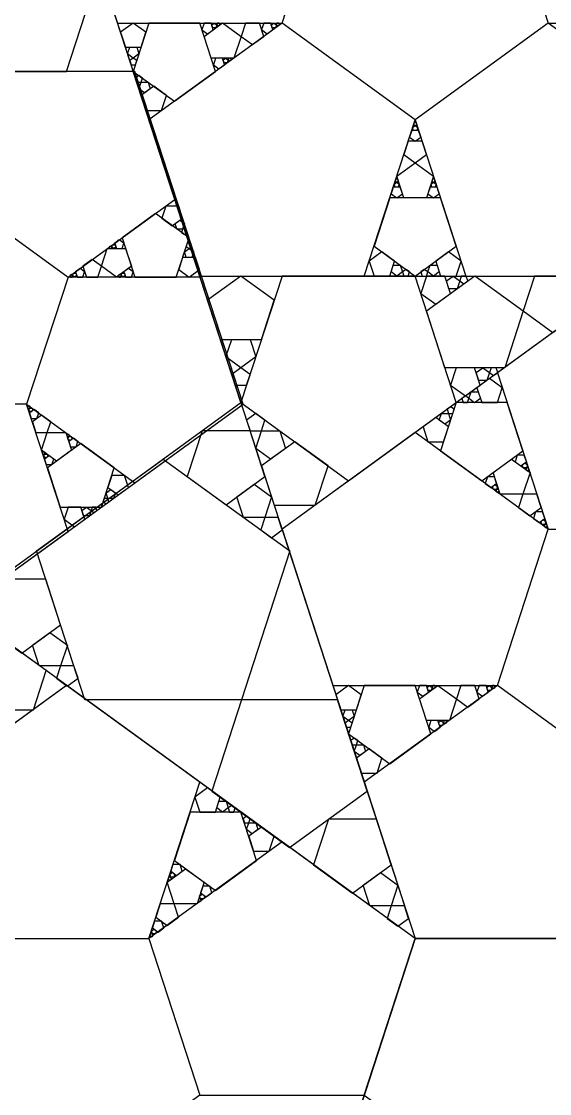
# Model space of a CAD drawing. Header units: inches. Extents: x -578 to 126, y -85 to 118.
# Drawn here: x -261.46 to -253.43, y -44.79 to -28.47 of the extents above; entities that cross this region are included whole.
import ezdxf

# ---------------------------------------------------------------- set-up
doc = ezdxf.new("R2010")
doc.units = ezdxf.units.IN
doc.header["$MEASUREMENT"] = 0
doc.layers.add('drawing', color=7, linetype='Continuous')

msp = doc.modelspace()

# ---------------------------------------------------------------- linework, layer by layer
for points in [[(-253.446, -28.498), (-255.471, -29.969), (-257.495, -28.498), (-256.722, -26.118), (-254.22, -26.118)], [(-263.413, -34.299), (-264.042, -32.364), (-262.396, -31.168), (-260.75, -32.364), (-261.379, -34.299)], [(-250.944, -36.2), (-250.171, -38.58), (-252.195, -40.05), (-254.22, -38.58), (-253.446, -36.2)], [(-262.795, -44.81), (-262.022, -42.43), (-259.52, -42.43), (-258.747, -44.81), (-260.771, -46.281)], [(-255.471, -42.43), (-238.32, -42.43), (-233.02, -58.742), (-246.895, -68.823), (-260.771, -58.742)]]:
    msp.add_lwpolyline(points, close=True)
at = {"layer": 'drawing'}
for points in [[(-238.32, -42.43), (-233.02, -26.118), (-246.895, -16.037), (-260.771, -26.118), (-255.471, -42.43)], [(-246.895, -16.037), (-260.771, -26.118), (-255.471, -42.43), (-238.32, -42.43), (-233.019, -26.118)], [(-250.171, -26.118), (-255.471, -22.268), (-260.771, -26.118), (-258.747, -32.349), (-252.195, -32.349)], [(-250.171, -26.118), (-255.471, -22.268), (-260.771, -26.118), (-258.747, -32.349), (-252.195, -32.349)], [(-256.722, -26.118), (-258.747, -24.647), (-260.771, -26.118), (-259.998, -28.498), (-257.495, -28.498)], [(-253.446, -28.498), (-250.944, -28.498), (-250.171, -26.118), (-252.195, -24.647), (-254.22, -26.118)], [(-260.771, -29.234), (-260.265, -27.676), (-261.59, -26.713), (-262.915, -27.676), (-262.409, -29.234)], [(-259.565, -28.639), (-259.759, -28.498), (-259.952, -28.639), (-259.878, -28.866), (-259.639, -28.866)], [(-259.52, -28.498), (-259.759, -29.234), (-259.133, -29.688), (-258.508, -29.234), (-258.747, -28.498)], [(-259.52, -28.498), (-259.759, -29.234), (-259.133, -29.688), (-258.508, -29.234), (-258.747, -28.498)], [(-257.495, -28.498), (-259.52, -29.969), (-258.747, -32.349), (-256.244, -32.349), (-255.471, -29.969)], [(-258.681, -28.498), (-258.714, -28.6), (-258.627, -28.662), (-258.541, -28.6), (-258.574, -28.498)], [(-258.4, -28.497), (-258.119, -28.701), (-258.226, -29.031), (-258.573, -29.031), (-258.681, -28.701)], [(-258.526, -28.498), (-258.488, -28.526), (-258.503, -28.572), (-258.55, -28.572), (-258.565, -28.526)], [(-258.479, -28.498), (-258.488, -28.526), (-258.464, -28.543), (-258.44, -28.526), (-258.449, -28.498)], [(-258.053, -28.498), (-258.119, -28.701), (-257.946, -28.826), (-257.774, -28.701), (-257.84, -28.498)], [(-257.774, -28.498), (-257.807, -28.599), (-257.721, -28.662), (-257.635, -28.599), (-257.668, -28.498)], [(-257.62, -28.498), (-257.581, -28.526), (-257.596, -28.572), (-257.644, -28.572), (-257.659, -28.526)], [(-257.572, -28.498), (-257.581, -28.526), (-257.557, -28.543), (-257.534, -28.526), (-257.543, -28.498)], [(-255.471, -29.969), (-254.698, -32.349), (-252.195, -32.349), (-251.422, -29.969), (-253.446, -28.498)], [(-259.672, -28.968), (-259.759, -29.031), (-259.846, -28.968), (-259.812, -28.866), (-259.705, -28.866)], [(-259.705, -29.07), (-259.759, -29.031), (-259.812, -29.07), (-259.792, -29.132), (-259.726, -29.132)], [(-258.508, -29.031), (-258.54, -29.132), (-258.454, -29.195), (-258.368, -29.132), (-258.401, -29.031)], [(-258.353, -29.031), (-258.315, -29.059), (-258.329, -29.104), (-258.377, -29.104), (-258.392, -29.059)], [(-258.306, -29.031), (-258.315, -29.059), (-258.291, -29.076), (-258.267, -29.059), (-258.276, -29.031)], [(-262.396, -37.429), (-258.087, -34.299), (-259.733, -29.234), (-265.059, -29.234), (-266.705, -34.299)], [(-259.759, -29.234), (-265.059, -29.234), (-266.697, -34.274), (-262.409, -37.39), (-258.121, -34.274)], [(-259.759, -29.234), (-265.059, -29.234), (-266.697, -34.274), (-262.409, -37.39), (-258.121, -34.274)], [(-260.75, -32.364), (-259.104, -31.168), (-259.733, -29.234), (-261.767, -29.234), (-262.396, -31.168)], [(-259.706, -29.398), (-259.64, -29.398), (-259.619, -29.335), (-259.673, -29.296), (-259.726, -29.335)], [(-259.673, -29.5), (-259.64, -29.398), (-259.532, -29.398), (-259.499, -29.5), (-259.586, -29.563)], [(-259.565, -29.829), (-259.326, -29.829), (-259.253, -29.601), (-259.446, -29.461), (-259.639, -29.601)], [(-255.495, -30.042), (-255.471, -30.059), (-255.447, -30.042), (-255.456, -30.014), (-255.486, -30.014)], [(-255.557, -30.234), (-255.471, -30.297), (-255.385, -30.234), (-255.418, -30.133), (-255.524, -30.133)], [(-255.51, -30.087), (-255.471, -30.059), (-255.432, -30.087), (-255.447, -30.133), (-255.495, -30.133)], [(-255.643, -30.499), (-255.471, -30.625), (-255.299, -30.499), (-255.364, -30.297), (-255.577, -30.297)], [(-255.752, -30.829), (-255.471, -30.625), (-255.19, -30.829), (-255.297, -31.159), (-255.645, -31.159)], [(-255.79, -30.95), (-255.751, -30.922), (-255.712, -30.95), (-255.727, -30.995), (-255.775, -30.995)], [(-255.775, -30.904), (-255.751, -30.922), (-255.727, -30.904), (-255.736, -30.876), (-255.766, -30.876)], [(-255.229, -30.95), (-255.191, -30.922), (-255.152, -30.95), (-255.167, -30.995), (-255.215, -30.995)], [(-255.215, -30.904), (-255.191, -30.922), (-255.167, -30.904), (-255.176, -30.876), (-255.205, -30.876)], [(-255.837, -31.096), (-255.751, -31.159), (-255.665, -31.096), (-255.698, -30.995), (-255.804, -30.995)], [(-255.277, -31.096), (-255.191, -31.159), (-255.105, -31.096), (-255.138, -30.995), (-255.244, -30.995)], [(-259.067, -31.283), (-259.261, -31.283), (-259.321, -31.467), (-259.164, -31.582), (-259.007, -31.467)], [(-256.096, -31.894), (-255.471, -32.349), (-254.845, -31.894), (-255.084, -31.159), (-255.858, -31.159)], [(-256.096, -31.894), (-255.471, -32.349), (-254.845, -31.894), (-255.084, -31.159), (-255.858, -31.159)], [(-259.104, -32.364), (-258.91, -31.766), (-259.418, -31.397), (-259.927, -31.766), (-259.733, -32.364)], [(-259.104, -32.364), (-258.91, -31.766), (-259.418, -31.397), (-259.927, -31.766), (-259.733, -32.364)], [(-258.98, -31.55), (-259.007, -31.633), (-259.094, -31.633), (-259.121, -31.55), (-259.05, -31.499)], [(-258.953, -31.633), (-259.007, -31.633), (-259.023, -31.684), (-258.98, -31.715), (-258.937, -31.684)], [(-259.927, -31.931), (-259.9, -31.849), (-259.97, -31.798), (-260.04, -31.849), (-260.014, -31.931)], [(-260.015, -32.365), (-260.243, -32.199), (-260.156, -31.931), (-259.874, -31.931), (-259.786, -32.199)], [(-260.091, -31.931), (-260.084, -31.908), (-260.103, -31.894), (-260.122, -31.908), (-260.115, -31.931)], [(-260.052, -31.931), (-260.084, -31.908), (-260.072, -31.871), (-260.033, -31.871), (-260.021, -31.908)], [(-258.98, -31.982), (-258.91, -31.931), (-258.839, -31.982), (-258.866, -32.065), (-258.953, -32.065)], [(-258.953, -31.9), (-258.91, -31.931), (-258.867, -31.9), (-258.883, -31.849), (-258.937, -31.849)], [(-260.297, -32.364), (-260.243, -32.199), (-260.383, -32.098), (-260.523, -32.199), (-260.47, -32.364)], [(-259.067, -32.25), (-258.91, -32.364), (-258.753, -32.25), (-258.813, -32.065), (-259.007, -32.065)], [(-255.977, -31.981), (-256.17, -32.122), (-256.096, -32.349), (-255.858, -32.349), (-255.784, -32.122)], [(-254.845, -32.349), (-254.771, -32.122), (-254.965, -31.981), (-255.158, -32.122), (-255.084, -32.349)], [(-260.523, -32.364), (-260.497, -32.282), (-260.567, -32.231), (-260.637, -32.282), (-260.61, -32.364)], [(-259.786, -32.364), (-259.76, -32.282), (-259.83, -32.231), (-259.9, -32.282), (-259.873, -32.364)], [(-255.697, -32.184), (-255.664, -32.286), (-255.75, -32.349), (-255.837, -32.286), (-255.804, -32.184)], [(-255.61, -32.248), (-255.664, -32.286), (-255.643, -32.349), (-255.577, -32.349), (-255.557, -32.286)], [(-255.299, -32.349), (-255.278, -32.286), (-255.332, -32.248), (-255.385, -32.286), (-255.364, -32.349)], [(-255.191, -32.349), (-255.278, -32.286), (-255.245, -32.184), (-255.138, -32.184), (-255.105, -32.286)], [(-255.471, -42.43), (-269.347, -32.349), (-283.223, -42.43), (-277.922, -58.742), (-260.771, -58.742)], [(-269.347, -32.349), (-283.222, -42.43), (-277.922, -58.742), (-260.771, -58.742), (-255.471, -42.43)], [(-261.379, -34.299), (-259.733, -35.495), (-258.087, -34.299), (-258.716, -32.364), (-260.75, -32.364)], [(-260.688, -32.364), (-260.68, -32.342), (-260.699, -32.327), (-260.719, -32.342), (-260.711, -32.364)], [(-260.649, -32.364), (-260.68, -32.342), (-260.668, -32.305), (-260.629, -32.305), (-260.617, -32.342)], [(-259.951, -32.364), (-259.943, -32.342), (-259.962, -32.327), (-259.982, -32.342), (-259.974, -32.364)], [(-259.912, -32.364), (-259.943, -32.342), (-259.931, -32.305), (-259.892, -32.305), (-259.88, -32.342)], [(-257.615, -32.717), (-258.121, -32.349), (-258.627, -32.717), (-258.434, -33.312), (-257.808, -33.312)], [(-257.495, -32.349), (-258.121, -34.274), (-256.483, -35.464), (-254.845, -34.274), (-255.471, -32.349)], [(-257.495, -32.349), (-258.121, -34.274), (-256.483, -35.464), (-254.845, -34.274), (-255.471, -32.349)], [(-252.195, -32.349), (-257.495, -36.2), (-255.471, -42.43), (-248.92, -42.43), (-246.895, -36.2)], [(-252.195, -32.349), (-257.495, -36.2), (-255.471, -42.43), (-248.92, -42.43), (-246.895, -36.2)], [(-255.299, -32.349), (-255.385, -32.614), (-255.159, -32.778), (-254.934, -32.614), (-255.02, -32.349)], [(-254.563, -32.345), (-253.828, -32.879), (-254.108, -33.744), (-255.018, -33.744), (-255.299, -32.879)], [(-254.895, -32.348), (-254.793, -32.422), (-254.832, -32.541), (-254.957, -32.541), (-254.996, -32.422)], [(-254.77, -32.349), (-254.793, -32.422), (-254.731, -32.467), (-254.669, -32.422), (-254.693, -32.349)], [(-250.944, -36.2), (-250.171, -33.82), (-252.195, -32.349), (-254.22, -33.82), (-253.446, -36.2)], [(-253.655, -32.349), (-253.828, -32.879), (-253.376, -33.207), (-252.925, -32.879), (-253.097, -32.349)], [(-257.894, -33.579), (-258.121, -33.744), (-258.348, -33.579), (-258.261, -33.312), (-257.98, -33.312)], [(-257.982, -33.845), (-258.121, -33.744), (-258.26, -33.845), (-258.207, -34.009), (-258.035, -34.009)], [(-254.845, -33.744), (-254.931, -34.009), (-254.706, -34.173), (-254.48, -34.009), (-254.567, -33.744)], [(-254.441, -33.743), (-254.34, -33.817), (-254.379, -33.936), (-254.504, -33.936), (-254.543, -33.817)], [(-254.316, -33.744), (-254.34, -33.817), (-254.278, -33.862), (-254.216, -33.817), (-254.24, -33.744)], [(-254.22, -34.274), (-254.146, -34.047), (-254.339, -33.907), (-254.533, -34.047), (-254.459, -34.274)], [(-254.673, -34.274), (-254.653, -34.212), (-254.706, -34.173), (-254.759, -34.212), (-254.739, -34.274)], [(-254.566, -34.275), (-254.653, -34.212), (-254.619, -34.11), (-254.512, -34.11), (-254.479, -34.212)], [(-263.413, -34.299), (-264.042, -36.234), (-262.396, -37.429), (-260.75, -36.234), (-261.379, -34.299)], [(-261.359, -34.358), (-261.335, -34.358), (-261.328, -34.336), (-261.347, -34.322), (-261.367, -34.336)], [(-261.347, -34.395), (-261.335, -34.358), (-261.297, -34.358), (-261.285, -34.395), (-261.316, -34.418)], [(-261.309, -34.514), (-261.222, -34.514), (-261.195, -34.432), (-261.265, -34.381), (-261.335, -34.432)], [(-254.072, -34.274), (-254.845, -34.274), (-255.084, -35.01), (-254.459, -35.464), (-253.833, -35.01)], [(-254.985, -34.376), (-254.964, -34.438), (-254.899, -34.438), (-254.878, -34.376), (-254.931, -34.337)], [(-261.239, -34.73), (-261.065, -34.73), (-261.012, -34.565), (-261.152, -34.464), (-261.292, -34.565)], [(-257.982, -34.703), (-257.809, -34.703), (-257.756, -34.539), (-257.895, -34.438), (-258.035, -34.539)], [(-255.351, -34.642), (-255.278, -34.869), (-255.039, -34.869), (-254.965, -34.642), (-255.158, -34.502)], [(-255.072, -34.438), (-254.964, -34.438), (-254.931, -34.54), (-255.018, -34.603), (-255.105, -34.54)], [(-261.153, -34.999), (-261.065, -34.73), (-260.783, -34.73), (-260.696, -34.999), (-260.924, -35.165)], [(-257.982, -34.703), (-258.712, -34.703), (-258.937, -35.398), (-258.347, -35.827), (-257.756, -35.398)], [(-257.896, -34.971), (-257.809, -34.703), (-257.528, -34.703), (-257.441, -34.971), (-257.669, -35.136)], [(-253.446, -36.2), (-255.471, -34.729), (-257.495, -36.2), (-256.722, -38.58), (-254.22, -38.58)], [(-260.87, -35.864), (-260.241, -35.864), (-260.047, -35.266), (-260.556, -34.897), (-261.064, -35.266)], [(-260.763, -34.792), (-260.739, -34.792), (-260.732, -34.769), (-260.751, -34.755), (-260.77, -34.769)], [(-260.751, -34.828), (-260.739, -34.792), (-260.7, -34.792), (-260.688, -34.828), (-260.72, -34.851)], [(-260.712, -34.948), (-260.626, -34.948), (-260.599, -34.865), (-260.669, -34.814), (-260.739, -34.865)], [(-257.615, -35.832), (-256.989, -35.832), (-256.796, -35.237), (-257.302, -34.869), (-257.808, -35.237)], [(-261.132, -35.059), (-261.108, -35.059), (-261.1, -35.037), (-261.12, -35.023), (-261.139, -35.037)], [(-261.12, -35.096), (-261.108, -35.059), (-261.069, -35.059), (-261.057, -35.096), (-261.088, -35.119)], [(-253.813, -35.072), (-253.919, -35.072), (-253.952, -35.174), (-253.866, -35.236), (-253.78, -35.174)], [(-257.377, -36.531), (-258.112, -38.795), (-260.492, -38.795), (-261.228, -36.531), (-259.302, -35.132)], [(-261.081, -35.215), (-260.994, -35.215), (-260.967, -35.133), (-261.037, -35.082), (-261.108, -35.133)], [(-253.724, -35.339), (-253.832, -35.669), (-254.179, -35.669), (-254.286, -35.339), (-254.005, -35.135)], [(-253.765, -35.219), (-253.78, -35.264), (-253.827, -35.264), (-253.842, -35.219), (-253.804, -35.191)], [(-259.83, -35.565), (-259.89, -35.381), (-260.084, -35.381), (-260.144, -35.565), (-259.987, -35.679)], [(-253.75, -35.264), (-253.78, -35.264), (-253.789, -35.292), (-253.765, -35.31), (-253.741, -35.292)], [(-257.654, -35.708), (-257.755, -36.02), (-258.083, -36.02), (-258.184, -35.708), (-257.919, -35.516)], [(-254.266, -35.402), (-254.373, -35.402), (-254.405, -35.503), (-254.319, -35.566), (-254.233, -35.503)], [(-254.218, -35.548), (-254.233, -35.594), (-254.281, -35.594), (-254.296, -35.548), (-254.257, -35.52)], [(-260.057, -35.731), (-260.145, -35.731), (-260.172, -35.648), (-260.101, -35.597), (-260.03, -35.648)], [(-254.204, -35.594), (-254.233, -35.594), (-254.242, -35.622), (-254.218, -35.639), (-254.195, -35.622)], [(-253.619, -35.669), (-253.832, -35.669), (-253.898, -35.872), (-253.725, -35.997), (-253.553, -35.872)], [(-260.75, -35.864), (-260.81, -36.049), (-260.653, -36.163), (-260.496, -36.049), (-260.556, -35.864)], [(-260.469, -35.864), (-260.398, -35.915), (-260.425, -35.998), (-260.512, -35.998), (-260.539, -35.915)], [(-260.381, -35.864), (-260.398, -35.915), (-260.355, -35.947), (-260.311, -35.915), (-260.328, -35.864)], [(-260.128, -35.782), (-260.145, -35.731), (-260.198, -35.731), (-260.215, -35.782), (-260.171, -35.813)], [(-257.554, -36.02), (-257.755, -36.02), (-257.817, -36.211), (-257.654, -36.33), (-257.492, -36.211)], [(-253.533, -35.935), (-253.639, -35.935), (-253.672, -36.036), (-253.586, -36.098), (-253.5, -36.036)], [(-253.485, -36.081), (-253.5, -36.127), (-253.547, -36.127), (-253.562, -36.081), (-253.523, -36.053)], [(-253.47, -36.127), (-253.5, -36.127), (-253.509, -36.155), (-253.485, -36.172), (-253.461, -36.155)], [(-261.088, -36.96), (-261.818, -36.96), (-262.044, -37.655), (-261.453, -38.084), (-260.863, -37.655)], [(-260.76, -37.966), (-260.862, -38.277), (-261.189, -38.277), (-261.291, -37.966), (-261.026, -37.773)], [(-261.903, -38.947), (-261.277, -38.947), (-261.084, -38.352), (-261.59, -37.985), (-262.096, -38.352)], [(-260.66, -38.277), (-260.862, -38.277), (-260.924, -38.469), (-260.761, -38.587), (-260.598, -38.469)], [(-264.047, -48.661), (-257.495, -48.661), (-255.471, -42.43), (-260.771, -38.58), (-266.071, -42.43)], [(-264.047, -48.661), (-257.495, -48.661), (-255.471, -42.43), (-260.771, -38.58), (-266.071, -42.43)], [(-259.52, -42.43), (-258.747, -40.05), (-260.771, -38.58), (-262.795, -40.05), (-262.022, -42.43)], [(-256.29, -38.72), (-256.483, -38.58), (-256.676, -38.72), (-256.603, -38.947), (-256.364, -38.947)], [(-256.244, -38.58), (-256.483, -39.315), (-255.858, -39.769), (-255.232, -39.315), (-255.471, -38.58)], [(-256.244, -38.58), (-256.483, -39.315), (-255.858, -39.769), (-255.232, -39.315), (-255.471, -38.58)], [(-254.22, -38.58), (-256.244, -40.05), (-255.471, -42.43), (-252.969, -42.43), (-252.195, -40.05)], [(-255.405, -38.58), (-255.438, -38.681), (-255.352, -38.743), (-255.266, -38.681), (-255.299, -38.58)], [(-255.124, -38.578), (-254.843, -38.782), (-254.951, -39.112), (-255.298, -39.112), (-255.405, -38.782)], [(-255.251, -38.579), (-255.212, -38.607), (-255.227, -38.653), (-255.275, -38.653), (-255.29, -38.607)], [(-255.203, -38.58), (-255.212, -38.607), (-255.188, -38.625), (-255.165, -38.607), (-255.174, -38.58)], [(-254.777, -38.58), (-254.843, -38.782), (-254.671, -38.907), (-254.498, -38.782), (-254.564, -38.58)], [(-254.498, -38.58), (-254.531, -38.681), (-254.445, -38.743), (-254.359, -38.681), (-254.392, -38.58)], [(-254.344, -38.579), (-254.306, -38.607), (-254.32, -38.653), (-254.368, -38.653), (-254.383, -38.607)], [(-254.297, -38.58), (-254.306, -38.607), (-254.282, -38.625), (-254.258, -38.607), (-254.267, -38.58)], [(-256.652, -38.795), (-258.112, -38.795), (-258.563, -40.184), (-257.382, -41.042), (-256.201, -40.184)], [(-256.396, -39.049), (-256.483, -39.112), (-256.57, -39.049), (-256.537, -38.947), (-256.429, -38.947)], [(-256.43, -39.151), (-256.483, -39.112), (-256.536, -39.151), (-256.516, -39.214), (-256.45, -39.214)], [(-255.232, -39.112), (-255.265, -39.214), (-255.179, -39.276), (-255.093, -39.214), (-255.125, -39.112)], [(-255.078, -39.112), (-255.039, -39.14), (-255.054, -39.186), (-255.102, -39.186), (-255.116, -39.14)], [(-255.03, -39.112), (-255.039, -39.14), (-255.015, -39.158), (-254.992, -39.14), (-255.001, -39.112)], [(-256.43, -39.479), (-256.364, -39.479), (-256.344, -39.416), (-256.397, -39.378), (-256.45, -39.416)], [(-256.397, -39.581), (-256.364, -39.479), (-256.257, -39.479), (-256.224, -39.581), (-256.31, -39.644)], [(-256.29, -39.91), (-256.051, -39.91), (-255.977, -39.683), (-256.17, -39.542), (-256.364, -39.683)], [(-258.627, -40.137), (-258.82, -40.278), (-258.747, -40.505), (-258.508, -40.505), (-258.434, -40.278)], [(-258.347, -40.34), (-258.314, -40.442), (-258.4, -40.505), (-258.487, -40.442), (-258.454, -40.34)], [(-258.26, -40.404), (-258.314, -40.442), (-258.293, -40.505), (-258.227, -40.505), (-258.207, -40.442)], [(-257.882, -41.24), (-258.121, -40.505), (-258.894, -40.505), (-259.133, -41.24), (-258.508, -41.695)], [(-257.882, -41.24), (-258.121, -40.505), (-258.894, -40.505), (-259.133, -41.24), (-258.508, -41.695)], [(-258.068, -40.669), (-258.002, -40.669), (-257.982, -40.606), (-258.035, -40.567), (-258.088, -40.606)], [(-256.061, -40.613), (-256.791, -40.613), (-257.017, -41.307), (-256.426, -41.736), (-255.836, -41.307)], [(-258.035, -40.771), (-258.002, -40.669), (-257.895, -40.669), (-257.861, -40.771), (-257.948, -40.834)], [(-257.928, -41.1), (-257.689, -41.1), (-257.615, -40.873), (-257.808, -40.732), (-258.001, -40.873)], [(-258.747, -44.81), (-256.244, -44.81), (-255.471, -42.43), (-257.495, -40.959), (-259.52, -42.43)], [(-258.787, -41.9), (-259.134, -41.9), (-259.242, -41.57), (-258.961, -41.366), (-258.68, -41.57)], [(-259.139, -41.495), (-259.187, -41.495), (-259.201, -41.45), (-259.163, -41.421), (-259.124, -41.45)], [(-259.014, -41.404), (-259.047, -41.303), (-259.154, -41.303), (-259.186, -41.404), (-259.1, -41.467)], [(-255.733, -41.618), (-255.835, -41.93), (-256.162, -41.93), (-256.264, -41.618), (-255.999, -41.425)], [(-259.178, -41.523), (-259.187, -41.495), (-259.216, -41.495), (-259.225, -41.523), (-259.201, -41.54)], [(-258.686, -41.824), (-258.733, -41.824), (-258.748, -41.779), (-258.709, -41.751), (-258.671, -41.779)], [(-258.561, -41.734), (-258.594, -41.632), (-258.7, -41.632), (-258.733, -41.734), (-258.647, -41.796)], [(-259.069, -42.103), (-259.135, -41.9), (-259.348, -41.9), (-259.413, -42.103), (-259.241, -42.228)], [(-258.724, -41.852), (-258.733, -41.824), (-258.763, -41.824), (-258.772, -41.852), (-258.748, -41.87)], [(-255.634, -41.93), (-255.835, -41.93), (-255.897, -42.121), (-255.734, -42.239), (-255.572, -42.121)], [(-259.294, -42.266), (-259.327, -42.165), (-259.434, -42.165), (-259.467, -42.266), (-259.38, -42.329)], [(-259.458, -42.385), (-259.467, -42.357), (-259.496, -42.357), (-259.505, -42.385), (-259.481, -42.402)], [(-259.419, -42.357), (-259.467, -42.357), (-259.482, -42.312), (-259.443, -42.284), (-259.404, -42.312)], [(-238.319, -42.431), (-255.47, -42.43), (-260.771, -58.742), (-246.895, -68.824), (-233.019, -58.743)], [(-246.895, -48.661), (-248.919, -42.431), (-255.47, -42.43), (-257.495, -48.661), (-252.195, -52.512)], [(-246.895, -48.661), (-248.919, -42.431), (-255.47, -42.43), (-257.495, -48.661), (-252.195, -52.512)], [(-252.195, -44.81), (-252.968, -42.43), (-255.47, -42.43), (-256.244, -44.81), (-254.219, -46.281)]]:
    msp.add_lwpolyline(points, close=True, dxfattribs=at)

doc.saveas('drawing.dxf')
